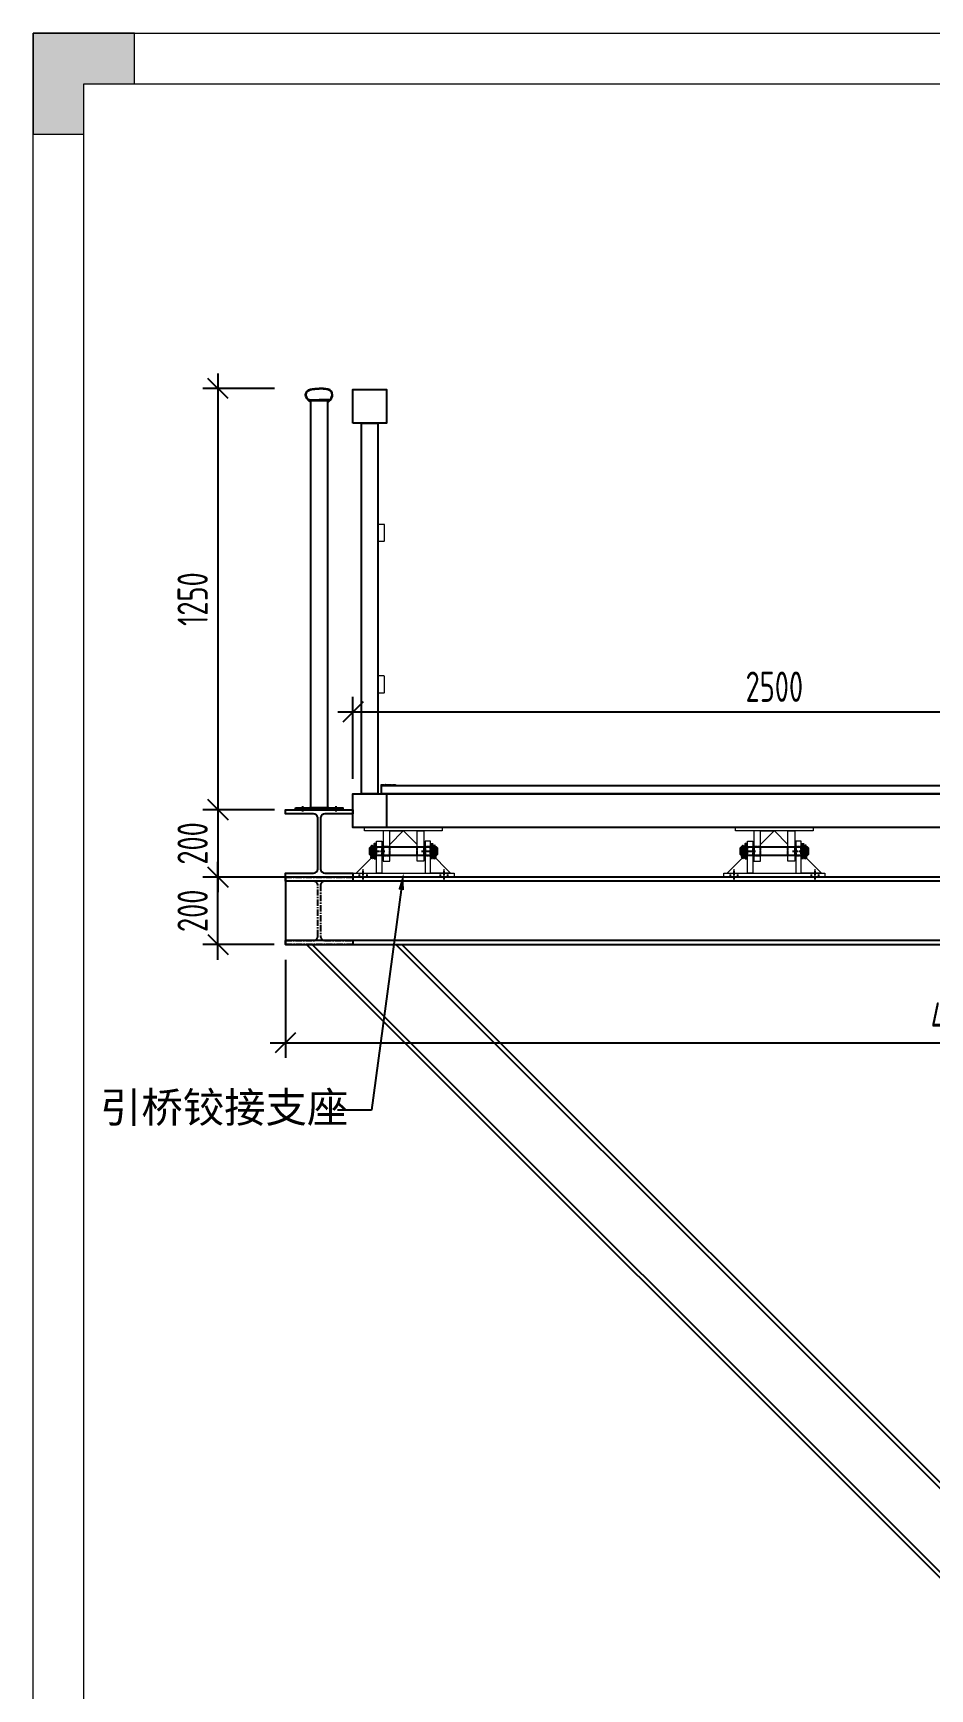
# Model space of a CAD drawing. Header units: millimetres. Extents: x 4 to 2106212, y -117026 to 198097.
# Drawn here: x 1888289 to 1890949, y 185223 to 190137 of the extents above; entities that cross this region are included whole.
import ezdxf
from ezdxf import colors
from ezdxf.entities.mleader import LeaderData, LeaderLine
from ezdxf.math import Vec2, Vec3

# ---------------------------------------------------------------- set-up
doc = ezdxf.new("R2010")
doc.units = ezdxf.units.MM
for name, pattern in [('BLTA11-LD-L-4001_Plot Plan for Seawater Intake System_20140729$0$CENTER2', [1.125, 0.75, -0.125, 0.125, -0.125]), ('BLTA11-LD-L-4001_Plot Plan for Seawater Intake System_20140729$0$PHANTOM2', [1.25, 0.625, -0.125, 0.125, -0.125, 0.125, -0.125]), ('CENTER', [0.6, 0.375, -0.075, 0.075, -0.075])]:
    doc.linetypes.add(name, pattern=pattern)
for name, color, linetype in [('H200', 3, 'Continuous'), ('方管', 100, 'Continuous'), ('标注', 9, 'Continuous'), ('铝横梁', 220, 'Continuous'), ('铝通', 4, 'Continuous'), ('面板', 44, 'Continuous')]:
    doc.layers.add(name, color=color, linetype=linetype)
for name, color, linetype, lineweight in [('图框', 7, 'Continuous', 13), ('型材', 7, 'Continuous', 15), ('文本', 3, 'Continuous', 13), ('结构', 4, 'Continuous', 18)]:
    doc.layers.add(name, color=color, linetype=linetype, lineweight=lineweight)
doc.styles.add('Arial', font='arial.ttf')
doc.styles.add('hztxt', font='ros1.shx', dxfattribs={"width": 0.8, "bigfont": 'hztxt.shx'})
doc.dimstyles.new('DIM-30', dxfattribs={"dimscale": 30, "dimtxt": 3, "dimasz": 2, "dimexe": 1.5, "dimexo": 1.5, "dimgap": 1, "dimtad": 1, "dimdec": 1, "dimdsep": 46, "dimtxsty": 'hztxt', "dimblk": 'OBLIQUE', "dimcen": 0, "dimdle": 1.5, "dimclrd": 9, "dimclre": 9, "dimclrt": 2, "dimadec": 1, "dimazin": 0, "dimtfac": 1, "dimtdec": 1, "dimtix": 1, "dimtmove": 2, "dimatfit": 3, "dimldrblk": 'OBLIQUE', "dimfxl": 15, "dimtolj": 1, "dimtzin": 0, "dimarcsym": 1})

# ---------------------------------------------------------------- blocks, each defined once
blk = doc.blocks.new('GW-TK')
at = {"layer": '图框', "linetype": 'Continuous', "lineweight": 0}
h = blk.add_hatch(color=256, dxfattribs=at)
h.dxf.hatch_style = 1
h.paths.add_polyline_path([(927183.55, 464715.01), (927183.55, 464705.01), (927188.55, 464705.01), (927188.55, 464710.01), (927193.56, 464710.01), (927193.56, 464715.01)])
blk.add_lwpolyline([(927188.55, 464705.01), (927188.55, 464710.01), (927193.56, 464710.01), (927193.56, 464715.01), (927183.55, 464715.01), (927183.55, 464705.01)], close=True, dxfattribs=at)
at = {"layer": '图框'}
for points in [[(927183.55, 464715.01), (927603.55, 464715.01), (927603.55, 464418.01), (927183.55, 464418.01)], [(927188.55, 464710.01), (927598.55, 464710.01), (927598.55, 464423.01), (927188.55, 464423.01)]]:
    blk.add_lwpolyline(points, close=True, dxfattribs=at)
blk = doc.blocks.new('_Oblique')
at = {"color": 0, "linetype": 'ByBlock', "lineweight": -2}
blk.add_line((-0.5, -0.5), (0.5, 0.5), dxfattribs=at)
blk = doc.blocks.new('*D1045')
at = {"color": 9, "lineweight": -2, "transparency": 16777216}
for p, q in [((1888837, 189126.9), (1888837, 187786.9)), ((1889005, 189081.9), (1888792, 189081.9)), ((1889005, 187831.9), (1888792, 187831.9))]:
    blk.add_line(p, q, dxfattribs=at)
at = {"layer": 'Defpoints', "color": 0, "transparency": 16777216}
for p in [(1889050, 189081.9, 0), (1888837, 187831.9), (1889050, 187831.9)]:
    blk.add_point(p, dxfattribs=at)
at = {"color": 9, "lineweight": -2, "transparency": 16777216, "xscale": 60, "yscale": 60, "zscale": 60}
for p, rotation in [((1888837, 189081.9), 90), ((1888837, 187831.9), 270)]:
    blk.add_blockref('_Oblique', p, dxfattribs=dict(at, rotation=rotation))
at = {"color": 2, "transparency": 16777216, "insert": (1888762, 188456.9), "char_height": 90, "attachment_point": 5, "rotation": 90, "style": 'hztxt'}
blk.add_mtext('\\A1;1250', dxfattribs=at)
blk = doc.blocks.new('*U1023')
at = {"color": 252}
blk.add_lwpolyline([(-1250, -500), (1250, -500), (1250, -600), (-1250, -600)], close=True, dxfattribs=at)
at = {"color": 252, "linetype": 'BLTA11-LD-L-4001_Plot Plan for Seawater Intake System_20140729$0$CENTER2', "ltscale": 5}
for points in [[(-1160.6, -683), (-1140.6, -683), (-1140.6, -657), (-1160.6, -657)], [(-1039.6, -683), (-1059.6, -683), (-1059.6, -657), (-1039.6, -657)], [(-60.6, -683), (-40.6, -683), (-40.6, -657), (-60.6, -657)], [(60.4, -683), (40.4, -683), (40.4, -657), (60.4, -657)], [(1039.4, -683), (1059.4, -683), (1059.4, -657), (1039.4, -657)], [(1160.4, -683), (1140.4, -683), (1140.4, -657), (1160.4, -657)]]:
    blk.add_lwpolyline(points, close=True, dxfattribs=at)
at = {"layer": '型材', "color": 252}
for points in [[(-1158.5, 250, 0.414214), (-1156, 252.5), (-1156, 297.5, 0.414214), (-1158.5, 300), (-1173.5, 300, 0.414214), (-1176, 297.5), (-1176, 252.5, 0.414214), (-1173.5, 250)], [(1158.5, 250, -0.414214), (1156, 252.5), (1156, 297.5, -0.414214), (1158.5, 300), (1173.5, 300, -0.414214), (1176, 297.5), (1176, 252.5, -0.414214), (1173.5, 250)]]:
    blk.add_lwpolyline(points, format="xyb", close=True, dxfattribs=at)
at = {"layer": '型材', "color": 252, "elevation": 0}
for points in [[(-1158.5, -200, 0.414214), (-1156, -197.5), (-1156, -152.5, 0.414214), (-1158.5, -150), (-1173.5, -150, 0.414214), (-1176, -152.5), (-1176, -197.5, 0.414214), (-1173.5, -200)], [(1158.5, -200, -0.414214), (1156, -197.5), (1156, -152.5, -0.414214), (1158.5, -150), (1173.5, -150, -0.414214), (1176, -152.5), (1176, -197.5, -0.414214), (1173.5, -200)], [(-1156.1, -472, 0.414214), (-1156.6, -472), (-1157.6, -472.9, -0.198912), (-1157.8, -473), (-1166, -473, 0.414214), (-1167, -474), (-1167, -496.5, 0.414214), (-1166.5, -497), (-1165.5, -497, 0.414214), (-1165, -496.5), (-1165, -475), (-1122.3, -475, 0.665644), (-1122.1, -474.5, 0.200737), (-1125.7, -473), (-1131.2, -473, -0.198912), (-1131.5, -472.9), (-1132.4, -472, 0.414214), (-1133, -472), (-1133.7, -472.7, -0.414214), (-1134.3, -472.7), (-1135.1, -472, 0.414214), (-1135.6, -472), (-1136.6, -472.9, -0.198912), (-1136.8, -473), (-1152.2, -473, -0.198912), (-1152.5, -472.9), (-1153.4, -472, 0.414214), (-1154, -472), (-1154.7, -472.7, -0.414214), (-1155.3, -472.7)], [(1156.1, -472, -0.414214), (1156.6, -472), (1157.6, -472.9, 0.198912), (1157.8, -473), (1166, -473, -0.414214), (1167, -474), (1167, -496.5, -0.414214), (1166.5, -497), (1165.5, -497, -0.414214), (1165, -496.5), (1165, -475), (1122.3, -475, -0.665644), (1122.1, -474.5, -0.200737), (1125.7, -473), (1131.2, -473, 0.198912), (1131.5, -472.9), (1132.4, -472, -0.414214), (1133, -472), (1133.7, -472.7, 0.414214), (1134.3, -472.7), (1135.1, -472, -0.414214), (1135.6, -472), (1136.6, -472.9, 0.198912), (1136.8, -473), (1152.2, -473, 0.198912), (1152.5, -472.9), (1153.4, -472, -0.414214), (1154, -472), (1154.7, -472.7, 0.414214), (1155.3, -472.7)]]:
    blk.add_lwpolyline(points, format="xyb", close=True, dxfattribs=at)
at = {"layer": '型材', "color": 252}
for points in [[(-1215.1, -600), (-985.1, -600), (-985.1, -610), (-1215.1, -610)], [(-1160.6, -700), (-1140.6, -700), (-1140.6, -610), (-1160.6, -610)], [(-1100.6, -610), (-1140.6, -650), (-1140.6, -610)], [(-1099.6, -610), (-1059.6, -650), (-1059.6, -610)], [(-1039.6, -700), (-1059.6, -700), (-1059.6, -610), (-1039.6, -610)], [(-115.1, -600), (114.9, -600), (114.9, -610), (-115.1, -610)], [(-60.6, -700), (-40.6, -700), (-40.6, -610), (-60.6, -610)], [(-0.6, -610), (-40.6, -650), (-40.6, -610)], [(0.4, -610), (40.4, -650), (40.4, -610)], [(60.4, -700), (40.4, -700), (40.4, -610), (60.4, -610)], [(984.9, -600), (1214.9, -600), (1214.9, -610), (984.9, -610)], [(1039.4, -700), (1059.4, -700), (1059.4, -610), (1039.4, -610)], [(1099.4, -610), (1059.4, -650), (1059.4, -610)], [(1100.4, -610), (1140.4, -650), (1140.4, -610)], [(1160.4, -700), (1140.4, -700), (1140.4, -610), (1160.4, -610)]]:
    blk.add_lwpolyline(points, close=True, dxfattribs=at)
at = {"layer": '铝横梁', "color": 252}
for points in [[(-1224, 600), (-1176, 600), (-1176, -500), (-1224, -500)], [(1224, 600), (1176, 600), (1176, -500), (1224, -500)]]:
    blk.add_lwpolyline(points, close=True, dxfattribs=at)
at = {"layer": '铝通', "color": 252}
for points in [[(-1250, 600), (-1250, 700), (-1150, 700), (-1150, 600), (-1250, 600)], [(1250, 600), (1250, 700), (1150, 700), (1150, 600), (1250, 600)], [(-1250, -600), (-1250, -500), (-1150, -500), (-1150, -600), (-1250, -600)], [(1250, -600), (1250, -500), (1150, -500), (1150, -600), (1250, -600)]]:
    blk.add_lwpolyline(points, dxfattribs=at)
at = {"layer": '面板', "color": 252, "elevation": 0}
blk.add_lwpolyline([(-1165, -500), (-1165, -475), (1165, -475), (1165, -500)], close=True, dxfattribs=at)
blk = doc.blocks.new('*U1024')
at = {"color": 0, "linetype": 'ByBlock', "lineweight": -2, "transparency": 16777216}
blk.add_blockref('*U1023', (0, 0), dxfattribs=at)
blk = doc.blocks.new('接岸钢支座')
at = {"color": 1, "linetype": 'BLTA11-LD-L-4001_Plot Plan for Seawater Intake System_20140729$0$PHANTOM2', "ltscale": 5}
for p, q in [((394020.5, 96870), (394020.5, 96882)), ((394031.5, 96859.3), (394031.5, 96889.3)), ((394042.5, 96870), (394042.5, 96882)), ((394260.5, 96870), (394260.5, 96882)), ((394271.5, 96859.3), (394271.5, 96889.3)), ((394282.5, 96870), (394282.5, 96882)), ((394061.5, 96805), (394096.5, 96805)), ((394205.5, 96805), (394240.5, 96805))]:
    blk.add_line(p, q, dxfattribs=at)
for points in [[(394071.5, 96792), (394087.5, 96792), (394087.5, 96818), (394071.5, 96818)], [(394231.5, 96792), (394215.5, 96792), (394215.5, 96818), (394231.5, 96818)]]:
    blk.add_lwpolyline(points, close=True, dxfattribs=at)
at = {"layer": '结构'}
for points in [[(394301.5, 96882), (394001.5, 96882), (394001.5, 96870), (394301.5, 96870)], [(394011.5, 96870), (394071.5, 96870), (394071.5, 96810)], [(394071.5, 96775), (394087.5, 96775), (394087.5, 96870), (394071.5, 96870)], [(394231.5, 96775), (394215.5, 96775), (394215.5, 96870), (394231.5, 96870)], [(394291.5, 96870), (394231.5, 96870), (394231.5, 96810)]]:
    blk.add_lwpolyline(points, close=True, dxfattribs=at)
blk = doc.blocks.new('Split_Pins_GB91')
at = {"color": 8, "linetype": 'Continuous', "lineweight": 15}
for p, q in [((-3.4, 6.3), (-6.9, 3.1)), ((0, 4.7), (0, -4.7)), ((-3.4, -6.3), (-6.9, -3.1))]:
    blk.add_line(p, q, dxfattribs=at)
at = {"color": 7, "linetype": 'Continuous', "lineweight": 15}
for p, q in [((50, 4.7), (0, 4.7)), ((0, 0), (56.3, 0)), ((50, 4.7), (50, 0)), ((56.3, -4.7), (56.3, 0)), ((0, -4.7), (56.3, -4.7))]:
    blk.add_line(p, q, dxfattribs=at)
for centre, radius, start, end in [((-10.5, 0), 9.5, 41.31782, 318.68218), ((-10.5, 0), 4.75, 41.31782, 318.68218), ((0, 9.2), 9.23, 221.31782, 270), ((0, -9.2), 9.23, 90, 138.68218), ((0, 9.2), 4.48, 221.31782, 270), ((0, -9.2), 4.48, 90, 138.68218)]:
    blk.add_arc(centre, radius, start, end, dxfattribs=at)
blk = doc.blocks.new('PIN-M24x200')
for points in [[(38982.9, 4427.6), (38982.9, 4451.6), (38980.9, 4449.6), (38980.9, 4429.6), (38982.9, 4427.6)], [(39178.9, 4427.6), (39180.9, 4429.6), (39180.9, 4449.6), (39178.9, 4451.6), (39178.9, 4427.6)]]:
    blk.add_lwpolyline(points)
for points in [[(38982.9, 4451.6), (39178.9, 4451.6), (39178.9, 4427.6), (38982.9, 4427.6)], [(38994.5, 4417.6), (38998.5, 4417.6), (38998.5, 4461.6), (38994.5, 4461.6)], [(39167.3, 4417.6), (39163.3, 4417.6), (39163.3, 4461.6), (39167.3, 4461.6)]]:
    blk.add_lwpolyline(points, close=True)
at = {"layer": '标注', "color": 1, "linetype": 'CENTER', "ltscale": 0.1}
for centre in [(38988.9, 4439.6), (39172.9, 4439.6)]:
    blk.add_circle(centre, 3.25, dxfattribs=at)
at = {"yscale": 0.5315191496507999, "zscale": 0.5315191496507999}
for p, xscale, rotation in [((38988.9, 4427.6), -0.5315191496507999, 270), ((39172.9, 4427.6), 0.5315191496507999, 90.00000000000001)]:
    blk.add_blockref('Split_Pins_GB91', p, dxfattribs=dict(at, xscale=xscale, rotation=rotation))
blk = doc.blocks.new('*U1035')
at = {"xscale": -1, "rotation": 180}
blk.add_blockref('接岸钢支座', (-394151.5, 96832.2), dxfattribs=at)
at = {"xscale": -1}
blk.add_blockref('PIN-M24x200', (39080.8, -4412.5), dxfattribs=at)
blk = doc.blocks.new('*U1036')
at = {"color": 0, "linetype": 'ByBlock', "lineweight": -2, "transparency": 16777216}
blk.add_blockref('*U1035', (0, 0), dxfattribs=at)
blk = doc.blocks.new('*U1025')
at = {"xscale": -1, "rotation": 180}
blk.add_blockref('接岸钢支座', (-394151.5, 96832.2), dxfattribs=at)
at = {"xscale": -1}
blk.add_blockref('PIN-M24x200', (39080.8, -4412.5), dxfattribs=at)
blk = doc.blocks.new('*U1026')
at = {"color": 0, "linetype": 'ByBlock', "lineweight": -2, "transparency": 16777216}
blk.add_blockref('*U1025', (0, 0), dxfattribs=at)
blk = doc.blocks.new('*D1048')
at = {"color": 9, "lineweight": -2, "transparency": 16777216}
for p, q in [((1889037.2, 187386.9), (1889037.2, 187095.1)), ((1893037.2, 187311.9), (1893037.2, 187095.1)), ((1888992.2, 187140.1), (1893082.2, 187140.1))]:
    blk.add_line(p, q, dxfattribs=at)
at = {"layer": 'Defpoints', "color": 0, "transparency": 16777216}
for p in [(1889037.2, 187431.9), (1893037.2, 187356.9), (1893037.2, 187140.1)]:
    blk.add_point(p, dxfattribs=at)
at = {"color": 9, "lineweight": -2, "transparency": 16777216, "xscale": 60, "yscale": 60, "zscale": 60, "rotation": 180}
blk.add_blockref('_Oblique', (1889037.2, 187140.1), dxfattribs=at)
at = {"color": 9, "lineweight": -2, "transparency": 16777216, "xscale": 60, "yscale": 60, "zscale": 60}
blk.add_blockref('_Oblique', (1893037.2, 187140.1), dxfattribs=at)
at = {"color": 2, "transparency": 16777216, "insert": (1891037.2, 187215.1), "char_height": 90, "attachment_point": 5, "style": 'hztxt'}
blk.add_mtext('\\A1;4000', dxfattribs=at)
blk = doc.blocks.new('*D1052')
at = {"color": 9, "lineweight": -2, "transparency": 16777216}
for p, q in [((1888837, 187386.9), (1888837, 187676.9)), ((1889192.2, 187631.9), (1888792, 187631.9)), ((1889004.2, 187431.9), (1888792, 187431.9))]:
    blk.add_line(p, q, dxfattribs=at)
at = {"layer": 'Defpoints', "color": 0, "transparency": 16777216}
for p in [(1888837, 187631.9), (1889237.2, 187631.9), (1889049.2, 187431.9)]:
    blk.add_point(p, dxfattribs=at)
at = {"color": 9, "lineweight": -2, "transparency": 16777216, "xscale": 60, "yscale": 60, "zscale": 60}
for p, rotation in [((1888837, 187631.9), 90), ((1888837, 187431.9), 270)]:
    blk.add_blockref('_Oblique', p, dxfattribs=dict(at, rotation=rotation))
at = {"color": 2, "transparency": 16777216, "insert": (1888762, 187531.9), "char_height": 90, "attachment_point": 5, "rotation": 90, "style": 'hztxt'}
blk.add_mtext('\\A1;200', dxfattribs=at)
blk = doc.blocks.new('*U1043')
at = {"layer": '方管', "color": 2}
for p, q in [((-27.8, -14.5, 0), (25, -14.5, 0)), ((-26.4, -14.5, 0), (23.6, -14.5, 0))]:
    blk.add_line(p, q, dxfattribs=at)
for points in [[(-30.2, -15.4, 0.636486), (-29.9, -15.2)], [(-29.9, -13.4, -0.414214), (-29.4, -12.9)], [(26.7, -12.9, -0.414214), (27.2, -13.4)], [(27.2, -15.2, 0.648584), (27.5, -15.4)]]:
    blk.add_lwpolyline(points, format="xyb", dxfattribs=at)
for centre, radius, start, end in [((-30.1, -15.2, 0), 0.2, 230.0953, 0), ((-29.4, -13.4, 0), 0.5, 90, 180), ((-28.5, -18.8, 0), 0.2, 232.1545, 0), ((-27.8, -15, 0), 0.5, 90, 180), ((25, -15, 0), 0.5, 0, 90), ((25.7, -18.8, 0), 0.2, 180, 307.8455), ((26.7, -13.4, 0), 0.5, 0, 90), ((27.4, -15.2, 0), 0.2, 180, 309.9047)]:
    blk.add_arc(centre, radius, start, end, dxfattribs=at)
for points in [[(-41.4, 1.5, 0), (-41.3, 21.1, 0), (-17.3, 21, 0), (-1.3, 21, 0)], [(38.6, 1.5, 0), (38.5, 21.1, 0), (14.6, 21, 0), (-1.3, 21, 0)], [(-29.4, -12.9, 0), (-20.3, -12.9, 0), (-11.4, -12.9, 0), (-1.3, -12.9, 0)], [(26.7, -12.9, 0), (17.6, -12.9, 0), (8.7, -12.9, 0), (-1.3, -12.9, 0)]]:
    blk.add_open_spline(points, degree=3, dxfattribs=at)
for points, knots in [([(-28.6, -19, 0), (-37.2, -12.5, 0), (-41.4, -5, 0), (-41.4, 1.5, 0), (-41.4, 1.6, 0), (-41.4, 1.7, 0), (-41.4, 1.9, 0)], [0.031268, 0.031268, 0.031268, 0.031268, 1, 1, 1, 1.0187782, 1.0187782, 1.0187782, 1.0187782]), ([(-39.7, 1.5, 0), (-39.7, 3.2, 0), (-39.5, 4.7, 0), (-38.8, 7.4, 0), (-38.3, 8.6, 0), (-37, 10.7, 0), (-36.2, 11.7, 0), (-34.4, 13.4, 0), (-33.3, 14.1, 0), (-31.1, 15.4, 0), (-29.8, 16, 0), (-25.7, 17.5, 0), (-22.5, 18.2, 0), (-15.8, 19.1, 0), (-12.4, 19.2, 0), (-6.9, 19.3, 0), (-4.8, 19.3, 0), (-1.3, 19.3, 0)], [0, 0, 0, 0, 0.092947, 0.092947, 0.185894, 0.185894, 0.278842, 0.278842, 0.371789, 0.371789, 0.464736, 0.464736, 0.663842, 0.663842, 0.862947, 0.862947, 1, 1, 1, 1]), ([(-30.2, -15.4, 0), (-32, -13.9, 0), (-33.1, -12.8, 0), (-35.9, -8.7, 0), (-37.4, -6.7, 0), (-39, -3.2, 0), (-39.5, -1.6, 0), (-39.7, 0.5, 0), (-39.7, 1, 0), (-39.7, 1.5, 0), (-39.7, 1.6, 0), (-39.7, 1.8, 0), (-39.7, 1.9, 0)], [0.1474935, 0.1474935, 0.1474935, 0.1474935, 0.3251972, 0.3251972, 0.6503943, 0.6503943, 0.9163919, 0.9163919, 1, 1, 1, 1.0229327, 1.0229327, 1.0229327, 1.0229327]), ([(37, 1.5, 0), (37, 3.2, 0), (36.8, 4.7, 0), (36.1, 7.4, 0), (35.6, 8.6, 0), (34.3, 10.7, 0), (33.5, 11.7, 0), (31.6, 13.4, 0), (30.6, 14.1, 0), (28.4, 15.4, 0), (27.1, 16, 0), (23, 17.5, 0), (19.7, 18.2, 0), (13.1, 19.1, 0), (9.7, 19.2, 0), (4.2, 19.3, 0), (0.7, 19.3, 0), (-1.3, 19.3, 0)], [0, 0, 0, 0, 0.092947, 0.092947, 0.185894, 0.185894, 0.278842, 0.278842, 0.371789, 0.371789, 0.464736, 0.464736, 0.663842, 0.663842, 0.862947, 0.862947, 1, 1, 1, 1]), ([(25.9, -19, 0), (34.5, -12.5, 0), (38.5, -5, 0), (38.6, 1.5, 0), (38.6, 1.5, 0), (38.6, 1.5, 0), (38.6, 1.5, 0)], [0.031268, 0.031268, 0.031268, 0.031268, 1, 1, 1, 1.0187782, 1.0187782, 1.0187782, 1.0187782]), ([(27.5, -15.4, 0), (29.3, -13.9, 0), (30.4, -12.8, 0), (33.2, -8.7, 0), (34.6, -6.7, 0), (36.3, -3.2, 0), (36.7, -1.6, 0), (37, 0.5, 0), (37, 1, 0), (37, 1.5, 0), (37, 1.5, 0), (37, 1.5, 0), (37, 1.5, 0)], [0.1474935, 0.1474935, 0.1474935, 0.1474935, 0.3251972, 0.3251972, 0.6503943, 0.6503943, 0.9163919, 0.9163919, 1, 1, 1, 1.0229327, 1.0229327, 1.0229327, 1.0229327])]:
    blk.add_open_spline(points, degree=3, knots=knots, dxfattribs=at)
for points in [[(-29.9, -13.4, 0), (-29.9, -15.2, 0)], [(27.2, -13.4, 0), (27.2, -15.2, 0)]]:
    blk.add_spline(points, degree=3, dxfattribs=at)
at = {"layer": '方管', "color": 2, "start_tangent": (0, -1), "end_tangent": (0, -1)}
for points in [[(-28.3, -15, 0), (-28.3, -18.8, 0)], [(25.5, -15, 0), (25.5, -18.8, 0)]]:
    blk.add_spline(points, degree=3, dxfattribs=at)
blk = doc.blocks.new('*U1044')
at = {"color": 0, "linetype": 'ByBlock', "lineweight": -2, "transparency": 16777216}
blk.add_blockref('*U1043', (0, 0), dxfattribs=at)
blk = doc.blocks.new('*U1041')
h = blk.add_hatch(color=256)
h.dxf.hatch_style = 1
h.paths.add_polyline_path([(-25, -596.5, 0.414214), (-27.5, -599), (-25, -599)])
h = blk.add_hatch(color=256)
h.dxf.hatch_style = 1
h.paths.add_polyline_path([(25, -596.5, -0.414214), (27.5, -599), (25, -599)])
at = {"color": 7}
for points in [[(-70, -599), (70, -599), (70, -605), (-70, -605), (-70, -599)], [(-56, -599), (-56, -605)], [(-49, -594), (-49, -610)], [(-42, -599), (-42, -605)], [(42, -599), (42, -605)], [(49, -594), (49, -610)], [(56, -599), (56, -605)]]:
    blk.add_lwpolyline(points, dxfattribs=at)
for centre, start, end in [((-25, -599), 90, 180), ((25, -599), 0, 90)]:
    blk.add_arc(centre, 2.5, start, end)
at = {"layer": '方管', "color": 3}
blk.add_lwpolyline([(-25, 610), (25, 610), (25, -599), (-25, -599)], close=True, dxfattribs=at)
blk = doc.blocks.new('*U1042')
at = {"color": 0, "linetype": 'ByBlock', "lineweight": -2, "transparency": 16777216}
blk.add_blockref('*U1041', (0, 0), dxfattribs=at)
blk = doc.blocks.new('*D1060')
at = {"color": 9, "lineweight": -2, "transparency": 16777216}
for p, q in [((1888837, 187876.9), (1888837, 187586.9)), ((1888992.2, 187831.9), (1888792, 187831.9)), ((1888992.2, 187631.9), (1888792, 187631.9))]:
    blk.add_line(p, q, dxfattribs=at)
at = {"layer": 'Defpoints', "color": 0, "transparency": 16777216}
for p in [(1889037.2, 187831.9), (1888837, 187631.9), (1889037.2, 187631.9)]:
    blk.add_point(p, dxfattribs=at)
at = {"color": 9, "lineweight": -2, "transparency": 16777216, "xscale": 60, "yscale": 60, "zscale": 60}
for p, rotation in [((1888837, 187831.9), 90), ((1888837, 187631.9), 270)]:
    blk.add_blockref('_Oblique', p, dxfattribs=dict(at, rotation=rotation))
at = {"color": 2, "transparency": 16777216, "insert": (1888762, 187731.9), "char_height": 90, "attachment_point": 5, "rotation": 90, "style": 'hztxt'}
blk.add_mtext('\\A1;200', dxfattribs=at)
blk = doc.blocks.new('*D1064')
at = {"color": 9, "lineweight": -2, "transparency": 16777216}
for p, q in [((1889237.3, 187923.9), (1889237.3, 188167)), ((1891737.3, 187916.9), (1891737.3, 188167)), ((1889192.3, 188122), (1891782.3, 188122))]:
    blk.add_line(p, q, dxfattribs=at)
at = {"layer": 'Defpoints', "color": 0, "transparency": 16777216}
for p in [(1891737.3, 188122), (1889237.3, 187878.9), (1891737.3, 187871.9, 0)]:
    blk.add_point(p, dxfattribs=at)
at = {"color": 9, "lineweight": -2, "transparency": 16777216, "xscale": 60, "yscale": 60, "zscale": 60, "rotation": 180}
blk.add_blockref('_Oblique', (1889237.3, 188122), dxfattribs=at)
at = {"color": 9, "lineweight": -2, "transparency": 16777216, "xscale": 60, "yscale": 60, "zscale": 60}
blk.add_blockref('_Oblique', (1891737.3, 188122), dxfattribs=at)
at = {"color": 2, "transparency": 16777216, "insert": (1890487.3, 188197), "char_height": 90, "attachment_point": 5, "style": 'hztxt'}
blk.add_mtext('\\A1;2500', dxfattribs=at)

msp = doc.modelspace()

# ---------------------------------------------------------------- linework, layer by layer
at = {"layer": 'H200'}
for p, q in [((1893037.2387, 187619.8804), (1889049.2387, 187619.8804)), ((1893037.2387, 187443.8804), (1889037.2387, 187443.8804))]:
    msp.add_line(p, q, dxfattribs=at)
at = {"layer": 'H200', "color": 21}
msp.add_lwpolyline([(1889133.2387, 187808.8804, 0.359358828), (1889120.2387, 187819.8804), (1889037.2387, 187819.8804), (1889037.2387, 187831.8804), (1889237.2387, 187831.8804), (1889237.2387, 187819.8804), (1889154.2387, 187819.8804, 0.362402399), (1889141.2387, 187808.8804), (1889141.2387, 187656.8804, 0.414213562), (1889154.2387, 187643.8804), (1889237.2387, 187643.8804), (1889237.2387, 187631.8804), (1889037.2387, 187631.8804), (1889037.2387, 187643.8804), (1889120.2387, 187643.8804, 0.414213562), (1889133.2387, 187656.8804)], format="xyb", close=True, dxfattribs=at)
at = {"layer": 'H200'}
msp.add_lwpolyline([(1893037.2387, 187631.8804), (1889037.2387, 187631.8804), (1889037.2387, 187431.8804), (1893037.2387, 187431.8804)], close=True, dxfattribs=at)
at = {"layer": 'H200', "color": 252, "linetype": 'CENTER', "ltscale": 50}
msp.add_lwpolyline([(1889133.2387, 187608.8804, 0.359358828), (1889120.2387, 187619.8804), (1889037.2387, 187619.8804), (1889037.2387, 187631.8804), (1889237.2387, 187631.8804), (1889237.2387, 187619.8804), (1889154.2387, 187619.8804, 0.362402399), (1889141.2387, 187608.8804), (1889141.2387, 187456.8804, 0.414213562), (1889154.2387, 187443.8804), (1889237.2387, 187443.8804), (1889237.2387, 187431.8804), (1889037.2387, 187431.8804), (1889037.2387, 187443.8804), (1889120.2387, 187443.8804, 0.414213562), (1889133.2387, 187456.8804)], format="xyb", close=True, dxfattribs=at)
at = {"layer": 'H200'}
for points in [[(1893037.2387, 183493.5138), (1889099.2387, 187431.8804)], [(1893037.2387, 183510.4852), (1889116.2084, 187431.8804)], [(1893037.2387, 183759.3983), (1889365.0984, 187431.8804)], [(1893037.2387, 183776.3697), (1889382.0682, 187431.8804)]]:
    msp.add_lwpolyline(points, dxfattribs=at)

# ---------------------------------------------------------------- block references
for name, p in [('*U1042', (1889137.2387, 188436.879)), ('*U1044', (1889138.5986, 189061.3948, 0.0003)), ('*U1024', (1890487.269, 188378.8794)), ('*U1036', (1889387.2387, 187681.7273)), ('*U1026', (1890487.2387, 187681.7273))]:
    msp.add_blockref(name, p)
at = {"layer": '文本', "xscale": 30, "yscale": 30, "zscale": 30}
msp.add_blockref('GW-TK', (-25927217.6562, -13751313.6738), dxfattribs=at)

# ---------------------------------------------------------------- dimensions: what is measured, and where the dimension line sits
for base, p1, p2, picture, middle in [((1888836.963, 187831.8804), (1889049.9887, 189081.8776, 0.001), (1889049.9887, 187831.8804), '*D1045', (1888761.963, 188456.879)), ((1888836.963, 187631.8804), (1889037.2387, 187831.8804), (1889037.2387, 187631.8804), '*D1060', (1888761.963, 187731.8804)), ((1888836.963, 187631.8804), (1889049.2387, 187431.8804), (1889237.2387, 187631.8804), '*D1052', (1888761.963, 187531.8804))]:
    dim = msp.add_linear_dim(base=base, p1=p1, p2=p2, angle=90, dimstyle='DIM-30')
    dim.commit()
    dim.dimension.update_dxf_attribs({"geometry": picture, "text_midpoint": middle})
for base, p1, p2, picture, middle in [((1891737.263, 188121.9967), (1889237.263, 187878.8804), (1891737.263, 187871.8804, 0.001), '*D1064', (1890487.263, 188196.9967)), ((1893037.2387, 187140.0899), (1889037.2387, 187431.8804), (1893037.2387, 187356.8804), '*D1048', (1891037.2387, 187215.0899))]:
    dim = msp.add_linear_dim(base=base, p1=p1, p2=p2, dimstyle='DIM-30')
    dim.commit()
    dim.dimension.update_dxf_attribs({"geometry": picture, "text_midpoint": middle})

# ---------------------------------------------------------------- leaders
at = {"layer": '标注', "color": 6}
ml = msp.add_multileader_mtext('Standard', dxfattribs=at)
ml.set_content('引桥铰接支座', color=6, style='Arial')
ml.set_leader_properties(color=251)
ml.build(insert=Vec2(0, 0))
ml.multileader.update_dxf_attribs({"dogleg_length": 100, "arrow_head_size": 50})
ctx = ml.context
ctx.base_point, ctx.char_height, ctx.arrow_head_size, ctx.plane_origin = Vec3(1888433.687, 186940.2048), 90, 50, Vec3(1892371.249, 179056.3347)
notes = []
notes.append((ctx, [(1, (1, 1, 0), (1889292.0663, 186940.2048), (-1, 0), 100, [(0, [(1889387.2387, 187643.8804)], 0, [])])]))
ctx.mtext.insert, ctx.mtext.width, ctx.mtext.flow_direction = Vec3(1888487.2645, 186993.5425), 786.302852, 5
for ctx, leaders in notes:
    for number, flags, end, landing, length, lines in leaders:
        leader = LeaderData()
        leader.index, (leader.has_last_leader_line, leader.has_dogleg_vector, leader.attachment_direction) = number, flags
        leader.last_leader_point, leader.dogleg_vector, leader.dogleg_length = Vec3(end), Vec3(landing), length
        for number, points, colour, breaks in lines:
            line = LeaderLine()
            line.index, line.vertices, line.color, line.breaks = number, Vec3.list(points), colors.encode_raw_color(colour), breaks
            leader.lines.append(line)
        ctx.leaders.append(leader)

doc.saveas('drawing.dxf')
